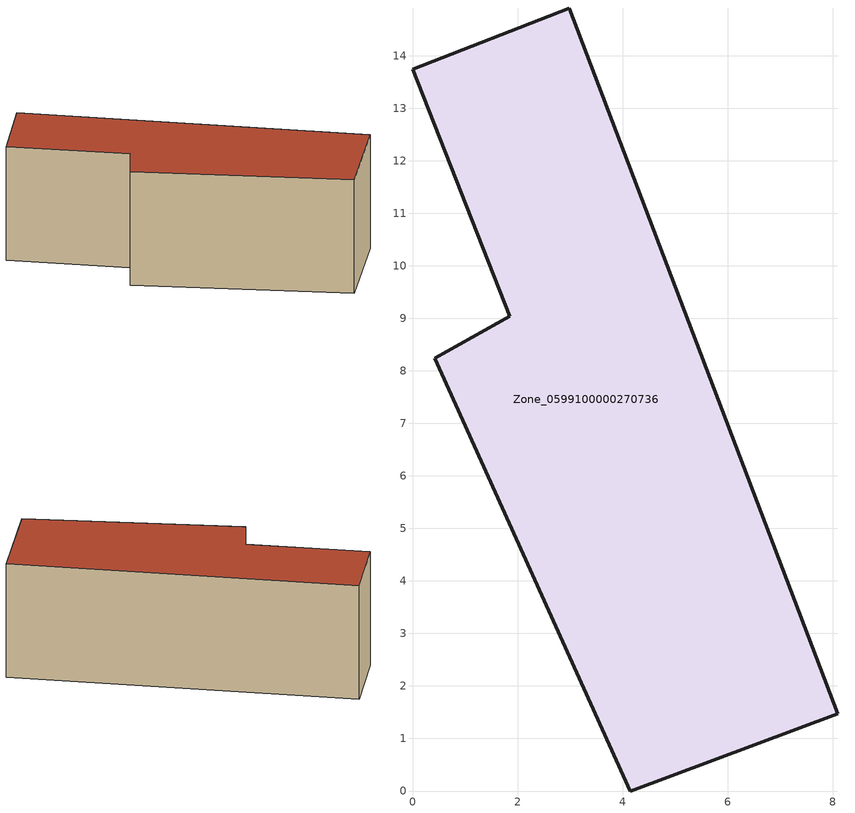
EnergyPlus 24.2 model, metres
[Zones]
Zone_0599100000270736
 floor ground (C_G): 8.1,1.47 4.14,0 0.42,8.24 1.85,9.04 0,13.74 2.98,14.91 z0.27
 wall outside (C_F): 4.14,0 8.1,1.47 2.98,14.91 0,13.74 1.85,9.04 0.42,8.24 4.14,0 z0.27:5.34
 roof outside (C_R): 0.42,8.24 4.14,0 8.1,1.47 2.98,14.91 0,13.74 1.85,9.04 z5.34
[BUILDING]
Pand.0599100000270736: North Axis=0; Terrain=City; Loads Convergence Tolerance Value=0.04; Temperature Convergence Tolerance Value=0.4; Solar Distribution=FullExterior; Maximum Number of Warmup Days=25; Minimum Number of Warmup Days=1
[Site:Location]
Rotterdam.The.Hague.AP_ZH_NLD Design_Conditions: Latitude=51.96; Longitude=4.45; Time Zone=1; Elevation=-4.5
[SITE:GROUNDTEMPERATURE:BUILDINGSURFACE]
18, 18, 18, 18, 18, 18, 18, 18, 18, 18, 18, 18
[MATERIAL] Thermal Absorptance=0.9; Solar Absorptance=0.7; Visible Absorptance=0.7
Name | Roughness | Thickness | Conductivity | Density | Specific Heat
G.TI.1946 | MediumSmooth | 0.15 | 1 | 540 | 1210
F.TI.1946 | Rough | 0.3 | 0.857143 | 1920 | 840
R.TI.1946 | MediumRough | 0.2 | 0.1 | 1500 | 1000
[CONSTRUCTION]
C_G: G.TI.1946
C_F: F.TI.1946
C_R: R.TI.1946
[ZONE]
Zone_0599100000270736: Type=1; Multiplier=1; Ceiling Height=Autocalculate; Volume=Autocalculate; Floor Area=autocalculate; Part of Total Floor Area=Yes
[ZONEINFILTRATION:DESIGNFLOWRATE]
Infil_Zone_0599100000270736: Zone or ZoneList or Space or SpaceList=Zone_0599100000270736; Schedule=AlwaysOn; Design Flow Rate Calculation Method=Flow/Area; Flow Rate per Floor Area=0.003; Constant Term Coefficient=1; Temperature Term Coefficient=0; Velocity Term Coefficient=0; Velocity Squared Term Coefficient=0
[HVACTEMPLATE:ZONE:IDEALLOADSAIRSYSTEM]
Zone_0599100000270736: Maximum Heating Supply Air Temperature=50; Minimum Cooling Supply Air Temperature=13; Maximum Heating Supply Air Humidity Ratio=0.0156; Minimum Cooling Supply Air Humidity Ratio=0.0077; Heating Limit=NoLimit; Cooling Limit=NoLimit; Dehumidification Control Type=ConstantSensibleHeatRatio; Cooling Sensible Heat Ratio=0.7; Dehumidification Setpoint=60; Humidification Control Type=None; Humidification Setpoint=30; Outdoor Air Method=None; Outdoor Air Flow Rate per Person=0.00944; Outdoor Air Flow Rate per Zone Floor Area=0; Outdoor Air Flow Rate per Zone=0; Demand Controlled Ventilation Type=None; Outdoor Air Economizer Type=NoEconomizer; Heat Recovery Type=None; Sensible Heat Recovery Effectiveness=0.7; Latent Heat Recovery Effectiveness=0.65
[ZONECONTROL:THERMOSTAT]
ThermostatControl_Zone_0599100000270736: Zone or ZoneList=Zone_0599100000270736; Control Type Schedule=DualSetpointControlType; Control 1=Thermostat_Zone_0599100000270736; Temperature Difference Between Cutout And Setpoint=0
[THERMOSTATSETPOINT:DUALSETPOINT]
Thermostat_Zone_0599100000270736: Heating Setpoint Temperature Schedule=HeatingSetpoint_Zone_0599100000270736; Cooling Setpoint Temperature Schedule=CoolingSetpoint_Zone_0599100000270736
[SCHEDULE:COMPACT]
HeatingSetpoint_Zone_0599100000270736: Through: 12/31, For: AllDays, Until: 24:00, 21
CoolingSetpoint_Zone_0599100000270736: Through: 12/31, For: AllDays, Until: 24:00, 24
DualSetpointControlType: Through: 12/31, For: AllDays, Until: 24:00, 4
AlwaysOn: Through: 12/31, For: AllDays, Until: 24:00, 1
